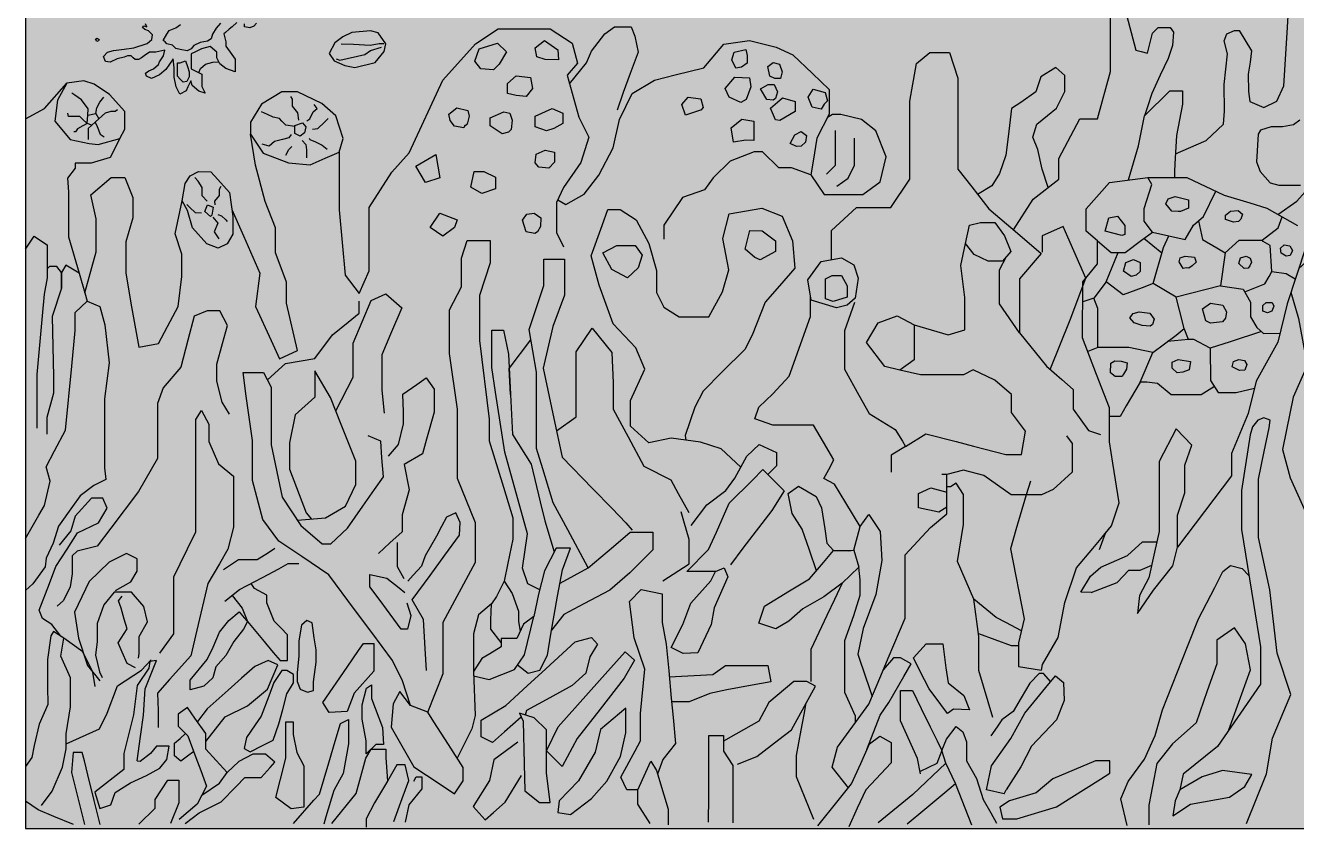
# Model space of a CAD drawing. Header units: millimetres. Extents: x 39 to 1913, y -1214 to 273.
# Drawn here: x 1341 to 1410, y 130.5 to 174.2 of the extents above; entities that cross this region are included whole.
import ezdxf

# ---------------------------------------------------------------- set-up
doc = ezdxf.new("R2010")
doc.units = ezdxf.units.MM

msp = doc.modelspace()

# ---------------------------------------------------------------- hatches: boundary and pattern name
at = {"transparency": 33554470}
h = msp.add_hatch(color=33, dxfattribs=at)
h.dxf.hatch_style = 1
h.paths.add_polyline_path([(1415.963, 196.321), (1340.963, 196.321), (1340.963, 130.539), (1415.963, 130.539)])

# ---------------------------------------------------------------- linework, layer by layer
at = {"color": 252}
for points in [[(1340.963, 196.321), (1340.963, 130.539)], [(1403.451, 167.189), (1404.567, 167.669), (1405.121, 167.907), (1406.055, 168.798), (1406.122, 169.5), (1406.094, 170.949), (1406.269, 172.617), (1406.092, 173.316), (1406.236, 173.711), (1406.652, 173.888), (1406.908, 173.888), (1407.586, 172.772), (1407.513, 172.162), (1407.397, 171.506), (1407.413, 170.568), (1407.486, 170.019), (1408.246, 169.702), (1408.957, 170.041), (1409.329, 170.879), (1409.518, 173.755), (1409.6, 174.993), (1409.869, 177.181), (1409.967, 177.98), (1410.594, 178.133)], [(1394.655, 163.056), (1395.722, 164.728), (1397.111, 165.803), (1397.111, 166.938), (1398.246, 169.089), (1399.205, 169.089), (1399.914, 171.657), (1399.914, 175.293)], [(1400.715, 175.011), (1401.293, 172.817), (1401.586, 172.746), (1401.937, 172.661), (1402.093, 173.308), (1402.197, 173.735), (1402.503, 174.055), (1403.165, 174.055), (1403.342, 173.786), (1403.288, 173.069), (1403.057, 172.369), (1402.626, 171.452), (1402.159, 170.46), (1401.925, 169.735), (1401.769, 169.25), (1403.148, 170.611), (1403.837, 170.611), (1403.837, 169.882), (1403.502, 168.188), (1403.423, 166.651), (1403.401, 166.218), (1403.401, 165.903)], [(1348.988, 172.346), (1348.585, 171.767), (1348.255, 171.478), (1347.804, 171.269), (1347.541, 171.411), (1347.492, 171.571), (1347.674, 171.685), (1347.914, 171.801), (1348.189, 172.033), (1348.249, 172.178), (1348.46, 172.516), (1348.534, 172.82), (1348.041, 172.706), (1347.703, 172.706), (1347.423, 172.516), (1347.272, 172.397), (1347.103, 172.31), (1346.921, 172.31), (1346.824, 172.403), (1346.715, 172.506), (1346.517, 172.506), (1346.333, 172.437), (1345.952, 172.339), (1345.57, 172.157), (1345.311, 172.205), (1345.213, 172.479), (1345.422, 172.711), (1345.744, 172.804), (1346.335, 172.878), (1346.854, 172.943), (1347.584, 173.173), (1347.823, 173.392), (1347.865, 173.649), (1347.648, 173.862), (1347.451, 173.944), (1347.316, 174.053), (1347.389, 174.144), (1347.568, 174.085), (1347.483, 174.246)], [(1351.571, 174.287), (1351.32, 174.012), (1351.134, 173.692), (1351.056, 173.436), (1350.86, 173.299), (1350.466, 173.237), (1350.114, 173.075), (1349.966, 172.895), (1349.742, 172.771), (1349.378, 172.852), (1349.131, 172.907), (1348.945, 173.094), (1348.638, 173.159), (1348.557, 173.264), (1348.441, 173.347)], [(1348.441, 173.347), (1348.643, 173.678), (1348.774, 173.892), (1349.144, 174.034), (1349.387, 174.214)], [(1352.458, 174.319), (1352.193, 174.088), (1352.039, 173.953), (1351.835, 173.775), (1351.748, 173.7), (1351.846, 173.271), (1351.846, 173.027), (1352.179, 172.585), (1352.367, 172.336), (1352.367, 171.979), (1352.367, 171.646), (1351.853, 171.816), (1351.526, 172.074), (1351.356, 172.408), (1351.356, 172.707), (1351.002, 173.013), (1350.533, 172.891), (1350.172, 172.714), (1349.962, 172.611), (1349.962, 172.414), (1349.962, 171.809), (1350.547, 171.517), (1350.547, 171.109), (1350.547, 170.843), (1350.724, 170.483), (1350.377, 170.585), (1350.03, 170.891), (1349.948, 171.149), (1349.795, 170.822), (1349.699, 170.604), (1349.351, 170.433), (1349.16, 170.822), (1349.044, 171.354), (1349.044, 171.853), (1348.988, 172.346)], [(1353.52, 174.285), (1353.382, 174.121), (1353.152, 174.033), (1352.867, 174.081), (1352.867, 174.244)], [(1370.521, 170.991), (1371.454, 172.132), (1371.714, 172.767), (1372.44, 173.707), (1372.973, 174.081), (1373.869, 174.081), (1374.073, 173.583), (1374.254, 172.699), (1373.824, 171.542), (1373.44, 170.513), (1373.121, 169.559)], [(1344.846, 173.294), (1344.773, 173.415), (1344.861, 173.469), (1344.972, 173.389), (1344.929, 173.325), (1344.846, 173.294)], [(1357.474, 172.639), (1357.733, 172.231), (1358.326, 171.986), (1358.855, 171.872), (1359.957, 172.146), (1360.46, 172.749), (1360.55, 173.158), (1360.136, 173.761), (1359.712, 173.875), (1358.705, 173.776), (1358.207, 173.541), (1357.768, 173.218), (1357.474, 172.639)], [(1358.011, 167.285), (1358.011, 165.752), (1358.011, 164.136), (1358.335, 160.597), (1359.1, 159.592), (1359.646, 160.837), (1359.646, 162.825), (1359.646, 164.267), (1360.87, 166.189), (1361.809, 167.238), (1363.647, 171.183), (1365.419, 173.161), (1366.655, 173.971), (1368.29, 173.971), (1369.471, 173.971), (1370.666, 173.188), (1370.968, 172.103), (1370.391, 171.458), (1371.023, 169.179), (1371.572, 168.094), (1371.133, 166.707), (1370.199, 165.362), (1369.816, 164.541), (1369.816, 162.915), (1370.202, 162.143)], [(1357.838, 172.35), (1358.047, 172.281), (1359.398, 172.575), (1359.717, 172.799), (1360.316, 172.983)], [(1358.127, 173.158), (1358.79, 173.138), (1359.687, 173.093), (1360.186, 173.178), (1360.435, 173.178)], [(1366.704, 172.048), (1366.392, 171.745), (1365.707, 171.807), (1365.379, 172.226), (1365.616, 172.895), (1366.604, 173.198), (1367.107, 172.724), (1366.704, 172.048)], [(1369.204, 172.313), (1368.752, 172.459), (1368.664, 172.944), (1369.163, 173.347), (1369.89, 172.832), (1369.931, 172.293), (1369.204, 172.313)], [(1369.883, 164.686), (1370.32, 164.435), (1371.329, 164.99), (1372.111, 166.022), (1372.905, 167.518), (1373.245, 169.049), (1373.937, 170.466), (1375.15, 171.191), (1376.273, 171.474), (1377.82, 171.865), (1378.904, 173.141), (1380.31, 173.333), (1381.758, 172.984), (1382.666, 172.567), (1383.72, 171.549), (1384.626, 170.676), (1384.626, 170.169), (1384.626, 169.333), (1383.956, 168.044), (1383.757, 166.79), (1383.638, 166.044), (1382.594, 166.427), (1381.903, 166.427), (1381.013, 167.299), (1380.559, 167.299), (1379.25, 166.79), (1378.324, 165.882), (1377.851, 165.228), (1376.67, 164.811), (1375.653, 163.303), (1375.653, 162.558)], [(1379.878, 171.889), (1379.564, 171.839), (1379.344, 172.288), (1379.465, 172.716), (1380.113, 172.858), (1380.187, 172.522), (1380.187, 172.11), (1379.878, 171.889)], [(1384.753, 161.443), (1384.753, 163.028), (1386.111, 164.269), (1386.626, 164.269), (1387.989, 164.269), (1389.019, 165.814), (1389.019, 167.692), (1389.019, 170.054), (1389.383, 172.083), (1390.11, 172.689), (1391.17, 172.689), (1391.625, 171.296), (1391.625, 170.326), (1391.625, 168.358), (1391.625, 167.449), (1391.625, 166.359), (1392.382, 165.39), (1393.307, 164.207), (1394.866, 162.876), (1396.153, 161.778), (1394.976, 160.398), (1394.976, 159.666), (1394.976, 158.636), (1394.976, 157.455), (1393.897, 159.03), (1393.897, 160.877), (1394.271, 161.611)], [(1349.528, 171.075), (1349.371, 171.245), (1349.229, 171.4), (1349.229, 171.805), (1349.229, 172.126), (1349.364, 172.126), (1349.658, 172.228), (1349.764, 171.925), (1349.865, 171.634), (1349.865, 171.361), (1349.733, 171.109), (1349.528, 171.075)], [(1350.379, 171.601), (1350.477, 171.825), (1350.751, 172.064), (1351.147, 172.173), (1351.474, 172.177)], [(1381.689, 171.269), (1381.403, 171.405), (1381.304, 171.932), (1381.589, 172.139), (1381.931, 172.06), (1382.088, 171.633), (1381.988, 171.276), (1381.689, 171.269)], [(1367.618, 170.356), (1367.148, 170.456), (1367.148, 171.012), (1367.634, 171.424), (1368.411, 171.324), (1368.519, 170.73), (1368.178, 170.303), (1367.618, 170.356)], [(1379.828, 169.965), (1379.208, 170.265), (1378.98, 170.728), (1379.507, 171.355), (1380.306, 171.305), (1380.384, 170.82), (1380.12, 170.136), (1379.828, 169.965)], [(1396.534, 165.356), (1396.202, 166.352), (1395.963, 167.427), (1395.708, 168.084), (1395.924, 168.795), (1396.504, 169.266), (1396.985, 169.657), (1397.439, 170.572), (1397.439, 171.438), (1396.945, 171.87), (1396.133, 171.376), (1395.862, 170.557), (1395.043, 169.977), (1394.548, 169.645), (1394.362, 168.115), (1394.241, 167.112), (1393.891, 166.113), (1393.466, 165.441), (1392.702, 164.981)], [(1340.963, 169.095), (1342.006, 169.647), (1343.207, 171.018)], [(1344.427, 167.741), (1344.908, 167.695), (1346.091, 168.013), (1346.358, 168.53), (1346.358, 169.482), (1345.533, 170.404), (1344.703, 170.962), (1344.145, 171.146), (1343.207, 171.018), (1342.705, 170.097), (1342.567, 168.965), (1343.387, 167.972), (1344.427, 167.741)], [(1381.596, 170.101), (1381.247, 170.143), (1380.905, 170.713), (1381.313, 170.959), (1381.646, 170.959), (1381.831, 170.557), (1381.717, 170.186), (1381.596, 170.101)], [(1384.366, 169.885), (1384.201, 169.62), (1383.706, 169.72), (1383.498, 170.259), (1383.763, 170.689), (1384.424, 170.51), (1384.546, 170.072), (1384.366, 169.885)], [(1344.35, 169.293), (1344.369, 169.636), (1344.017, 170.122), (1343.653, 170.363), (1343.482, 170.476)], [(1344.78, 169.38), (1344.847, 169.677), (1345.005, 169.999), (1345.231, 170.271)], [(1355.259, 166.702), (1356.439, 166.587), (1357.247, 166.946), (1358.011, 167.285), (1358.222, 168.023), (1357.824, 169.241), (1357.068, 169.92), (1355.747, 170.561), (1354.9, 170.561), (1353.797, 169.882), (1353.194, 168.908), (1353.194, 168.254), (1353.874, 167.228), (1355.259, 166.702)], [(1355.822, 169.008), (1355.761, 169.418), (1355.468, 169.767), (1355.468, 170.146), (1355.382, 170.303)], [(1377.69, 169.573), (1376.827, 169.281), (1376.63, 169.864), (1376.977, 170.265), (1377.669, 170.165), (1377.79, 169.709), (1377.668, 169.566)], [(1381.952, 168.989), (1381.71, 169.039), (1381.453, 169.666), (1381.831, 169.994), (1382.094, 170.222), (1382.779, 170.029), (1382.779, 169.488), (1381.952, 168.989)], [(1344.324, 168.842), (1344.073, 169.062), (1343.919, 169.221), (1343.31, 169.221), (1343.264, 169.395)], [(1344.324, 168.842), (1344.35, 169.293), (1344.78, 169.38), (1344.954, 169.088), (1344.565, 168.735), (1344.324, 168.842)], [(1344.954, 169.088), (1345.315, 169.416), (1345.625, 169.503), (1345.83, 169.503), (1345.968, 169.595)], [(1355.594, 168.675), (1355.104, 168.735), (1354.896, 168.958), (1354.762, 169.102), (1354.426, 169.175), (1354.107, 169.317), (1353.784, 169.46)], [(1356.247, 168.983), (1356.424, 169.079), (1356.596, 169.474), (1356.819, 169.645), (1356.656, 169.856)], [(1364.846, 168.734), (1364.781, 168.602), (1364.27, 168.685), (1364.036, 169.002), (1363.961, 169.339), (1364.41, 169.692), (1365.005, 169.536), (1365.07, 169.238), (1364.966, 168.802), (1364.818, 168.676)], [(1367.202, 168.366), (1366.866, 168.271), (1366.214, 168.702), (1366.218, 169.147), (1366.961, 169.466), (1367.285, 169.396), (1367.414, 169.022), (1367.352, 168.499), (1367.202, 168.366)], [(1369.678, 168.564), (1369.275, 168.432), (1368.657, 168.656), (1368.657, 169.229), (1369.579, 169.64), (1370.168, 169.386), (1370.168, 168.838), (1369.678, 168.564)], [(1383.638, 166.044), (1384.354, 164.972), (1385.238, 164.972), (1386.471, 164.972), (1387.409, 165.671), (1387.722, 167.014), (1387.17, 168.43), (1386.397, 169.056), (1385.275, 169.313), (1384.815, 169.313), (1384.536, 169.16)], [(1400.905, 165.768), (1401.433, 167.617), (1401.769, 169.25)], [(1409.005, 163.899), (1410.036, 164.607), (1410.499, 165.124), (1410.847, 165.632), (1412.067, 167.413), (1412.067, 168.881), (1412.269, 169.698), (1413.259, 169.861), (1414.548, 169.58), (1415.21, 168.736), (1415.129, 167.275), (1413.277, 165.242), (1413.023, 164.108), (1412.305, 162.756), (1411.788, 162.184), (1411.107, 161.83), (1410.148, 160.964)], [(1344.324, 168.842), (1344.088, 168.714), (1343.79, 168.552), (1343.684, 168.381), (1343.592, 168.381)], [(1344.565, 168.735), (1344.368, 168.556), (1344.368, 168.238), (1344.365, 167.966)], [(1344.759, 168.911), (1344.852, 168.673), (1345.016, 168.248), (1345.241, 168.11)], [(1355.893, 168.154), (1355.594, 168.285), (1355.594, 168.73), (1356.024, 168.877), (1356.207, 168.654), (1356.131, 168.326), (1355.893, 168.154)], [(1356.561, 168.528), (1356.859, 168.563), (1357.208, 168.902), (1357.408, 169.097)], [(1380.113, 167.928), (1379.429, 167.821), (1379.307, 168.604), (1379.885, 169.068), (1380.541, 168.954), (1380.541, 168.398), (1380.541, 167.906), (1380.113, 167.928)], [(1410.204, 169.023), (1409.86, 168.753), (1409.259, 168.657), (1408.646, 168.652), (1408.066, 168.466), (1407.942, 168.252), (1407.853, 166.753), (1408.052, 166.22), (1408.595, 165.614), (1409.074, 165.488), (1410.241, 165.488)], [(1346.091, 168.013), (1345.567, 166.995), (1344.532, 166.676), (1344.213, 166.676), (1343.661, 166.676), (1343.661, 166.4), (1343.258, 165.869), (1343.301, 165.126), (1343.301, 162.686), (1343.874, 160.712), (1343.152, 161.137), (1342.916, 160.735), (1342.916, 159.884), (1342.409, 158.357), (1342.495, 155.085), (1342.495, 154.191), (1342.122, 152.857), (1342.122, 151.963)], [(1352.184, 164.165), (1352.811, 162.731), (1353.698, 160.699), (1353.462, 158.892), (1354.308, 157.049), (1354.767, 156.048), (1355.748, 156.498), (1355.154, 159.066), (1355.154, 160.215), (1354.915, 160.844), (1354.548, 161.812), (1354.548, 163.164), (1353.982, 164.596), (1353.462, 166.569), (1353.194, 168.254)], [(1355.397, 168.235), (1355.271, 168.053), (1354.932, 167.962), (1354.504, 167.847), (1354.214, 167.608), (1353.834, 167.719)], [(1355.994, 167.916), (1356.196, 167.694), (1356.232, 167.395), (1356.232, 166.96)], [(1356.384, 168.037), (1356.414, 167.962), (1356.722, 167.835), (1357.082, 167.663), (1357.365, 167.446)], [(1382.851, 167.575), (1382.515, 167.749), (1382.762, 168.223), (1383.106, 168.398), (1383.396, 168.179), (1383.343, 167.816), (1383.115, 167.597), (1382.851, 167.575)], [(1384.483, 166.076), (1384.98, 166.572), (1384.98, 167.179), (1384.98, 167.786), (1384.98, 168.449)], [(1385.054, 165.432), (1385.661, 165.855), (1386.011, 166.572), (1386.011, 167.327), (1386.011, 168.044), (1386.011, 168.044)], [(1355.117, 167.112), (1355.267, 167.414), (1355.438, 167.579)], [(1363.476, 165.891), (1362.704, 165.622), (1362.184, 166.511), (1363.268, 167.146), (1363.476, 165.891)], [(1368.86, 166.455), (1368.665, 166.696), (1368.711, 167.169), (1369.196, 167.385), (1369.716, 167.269), (1369.716, 166.725), (1369.408, 166.405), (1368.86, 166.455)], [(1344.188, 159.629), (1344.806, 161.863), (1344.806, 163.663), (1344.524, 164.964), (1345.63, 165.897), (1346.368, 165.897), (1346.801, 164.813), (1346.801, 163.707), (1346.411, 162.405), (1346.411, 160.714), (1346.693, 159.066), (1346.91, 157.873), (1347.125, 156.691), (1348.202, 156.887), (1348.689, 157.808), (1349.266, 158.898), (1349.47, 160.519), (1349.47, 161.733), (1349.101, 162.839), (1349.475, 164.636)], [(1350.363, 166.229), (1351.044, 166.204), (1351.417, 165.789), (1352.052, 165.084), (1352.238, 163.79), (1352.238, 162.82), (1351.923, 162.306), (1351.442, 162.065), (1350.819, 162.289), (1350.048, 163.16), (1349.766, 164.106), (1349.475, 164.636), (1349.641, 165.582), (1349.923, 165.997), (1350.363, 166.229)], [(1350.843, 164.614), (1350.563, 164.898), (1350.563, 165.354), (1350.356, 165.701), (1350.16, 165.892)], [(1365.155, 165.371), (1365.339, 166.226), (1365.876, 166.226), (1366.497, 165.924), (1366.497, 165.287), (1365.759, 165.035), (1365.155, 165.371)], [(1399.317, 145.696), (1399.648, 146.584), (1399.979, 146.979), (1400.392, 148.227), (1400.046, 150.393), (1399.864, 151.539), (1399.864, 153.385), (1399.164, 155.206), (1398.403, 157.187), (1398.422, 160.226), (1399.211, 161.208), (1399.211, 162.458), (1398.595, 162.978), (1398.595, 164.19), (1399.865, 165.634), (1401.945, 165.903), (1404.062, 165.903), (1406.103, 164.941), (1407.489, 164.518), (1408.405, 164.238), (1410.08, 163.291)], [(1399.211, 162.458), (1399.963, 161.824), (1400.713, 161.824), (1401.606, 162.496), (1402.196, 162.94), (1401.749, 163.535), (1401.749, 164.222), (1402.162, 165.512), (1401.945, 165.903)], [(1351.273, 164.417), (1351.252, 164.619), (1351.516, 164.924), (1351.516, 165.261), (1351.599, 165.437)], [(1402.196, 162.94), (1403.968, 162.536), (1404.425, 163.309), (1404.981, 163.786), (1405.641, 165.159)], [(1350.532, 163.961), (1350.211, 163.972), (1349.875, 164.287), (1349.727, 164.426)], [(1351.02, 163.789), (1350.71, 164.052), (1350.86, 164.413), (1351.164, 164.287), (1351.087, 163.861), (1351.023, 163.786)], [(1403.605, 164.051), (1403.249, 164.073), (1402.918, 164.464), (1403.049, 164.747), (1403.432, 164.86), (1404.159, 164.687), (1404.159, 164.232), (1403.719, 164.053), (1403.605, 164.051)], [(1351.149, 163.737), (1351.412, 163.428), (1351.216, 162.948), (1351.48, 162.569)], [(1351.413, 163.894), (1351.625, 163.821), (1351.843, 163.604), (1351.931, 163.506)], [(1364.282, 163.19), (1363.644, 162.72), (1362.956, 163.19), (1363.476, 163.961), (1364.416, 163.609), (1364.282, 163.19)], [(1368.634, 162.856), (1368.171, 162.943), (1367.979, 163.577), (1368.211, 163.908), (1368.609, 163.955), (1368.972, 163.706), (1368.957, 163.24), (1368.788, 162.955), (1368.634, 162.856)], [(1379.836, 150.168), (1378.774, 151.168), (1377.638, 151.523), (1376.04, 151.736), (1374.834, 151.487), (1373.84, 152.392), (1373.84, 153.794), (1374.621, 155.497), (1374.124, 156.65), (1372.899, 157.945), (1372.136, 160.057), (1371.7, 161.638), (1372.291, 163.3), (1372.601, 164.171), (1373.273, 164.171), (1374.143, 163.601), (1374.835, 162.318), (1375.248, 160.846), (1375.248, 159.653), (1375.649, 158.85), (1376.486, 158.326), (1378.104, 158.326), (1378.829, 159.686), (1379.175, 160.891), (1378.862, 162.586), (1379.197, 163.924), (1380.982, 164.237), (1382.087, 163.802), (1382.644, 162.452), (1382.767, 160.969), (1381.93, 160.01), (1381.156, 159.122), (1380.458, 157.333), (1380.045, 156.552), (1378.826, 155.337), (1377.788, 154.301), (1377.342, 153.424), (1376.806, 151.887), (1376.839, 151.629)], [(1400.527, 162.741), (1399.625, 162.988), (1399.822, 163.707), (1400.296, 163.794), (1400.695, 163.291), (1400.695, 162.804), (1400.527, 162.741)], [(1404.703, 163.548), (1404.921, 162.536), (1405.695, 162.079), (1406.149, 161.812), (1406.906, 162.496), (1408.157, 162.496), (1409.03, 163.171), (1409.242, 163.764)], [(1406.881, 163.518), (1406.611, 163.476), (1406.162, 163.616), (1406.162, 163.854), (1406.441, 164.08), (1406.855, 164.102), (1407.093, 163.9), (1407.009, 163.642), (1406.881, 163.518)], [(1380.596, 161.556), (1380.077, 162.003), (1380.328, 163.021), (1380.989, 163.003), (1381.722, 162.467), (1381.722, 161.877), (1380.882, 161.431), (1380.596, 161.556)], [(1389.251, 157.894), (1391.1, 157.347), (1392.006, 157.63), (1392.006, 159.385), (1391.78, 161.12), (1392.044, 162.309), (1392.267, 163.314), (1392.856, 163.46), (1393.629, 163.46), (1394.158, 162.724), (1394.497, 161.875), (1394.045, 161.347), (1393.271, 161.347), (1392.516, 161.724), (1392.044, 162.309)], [(1396.642, 155.48), (1397.734, 158.165), (1398.585, 160.429), (1397.601, 162.667), (1397.35, 163.237), (1396.658, 162.933), (1396.21, 162.736), (1396.21, 161.844)], [(1340.963, 162.015), (1341.441, 162.719), (1341.783, 162.487), (1342.147, 162.239), (1342.147, 161.417), (1342.147, 160.457), (1341.975, 159.561), (1341.868, 158.388), (1341.578, 155.202), (1341.578, 152.285)], [(1362.821, 136.863), (1363.656, 138.962), (1363.656, 141.754), (1365.41, 145), (1365.41, 147.142), (1364.436, 149.544), (1364.436, 153.31), (1364, 156.342), (1364, 158.71), (1364.663, 159.958), (1364.663, 161.512), (1364.968, 162.479), (1366.217, 162.479), (1366.217, 161.257), (1365.631, 159.5), (1365.631, 157.055), (1366.166, 152.777), (1366.166, 151.605), (1366.93, 149.084), (1367.438, 147.408), (1367.438, 146.257), (1367.178, 144.961), (1366.98, 143.972), (1366.555, 143.14), (1366.283, 142.74), (1365.577, 142.155), (1365.304, 141.112), (1365.304, 139.589), (1365.304, 139.075), (1365.406, 136.673), (1365.212, 135.949), (1364.416, 134.37)], [(1402.708, 161.784), (1401.736, 162.594)], [(1406.149, 161.812), (1405.894, 160.015), (1403.492, 159.4), (1402.241, 160.134), (1402.797, 162.099), (1403.082, 162.738)], [(1407.21, 159.683), (1408.31, 160.133), (1408.532, 160.529), (1408.683, 160.799), (1408.599, 162.207), (1408.218, 162.433), (1408.157, 162.496)], [(1374.249, 161.002), (1373.677, 160.448), (1372.819, 160.895), (1372.336, 161.806), (1373.096, 162.208), (1374.088, 162.208), (1374.482, 161.681), (1374.249, 161.002)], [(1402.241, 160.134), (1401.646, 159.916), (1400.607, 159.535), (1399.681, 160.234), (1400.338, 161.824)], [(1410.524, 162.112), (1409.519, 159.042), (1409.017, 156.956), (1407.838, 154.831), (1407.394, 153.074), (1406.486, 150.911), (1406.486, 149.694), (1403.554, 145.82), (1403.554, 147.565), (1403.962, 148.766), (1403.962, 150.278), (1404.33, 151.364), (1403.496, 152.255), (1402.566, 150.472), (1402.566, 148.243), (1402.566, 146.673), (1402.313, 145.549), (1402, 144.151), (1401.499, 143.203), (1401.383, 142.215), (1402.255, 143.494), (1403.302, 144.812), (1403.554, 145.82)], [(1404.034, 160.988), (1403.861, 160.955), (1403.659, 161.313), (1403.712, 161.531), (1403.97, 161.628), (1404.487, 161.565), (1404.572, 161.299), (1404.363, 161.099), (1404.179, 160.971), (1404.034, 160.988)], [(1407.407, 160.977), (1407.182, 160.951), (1406.896, 161.226), (1406.989, 161.54), (1407.285, 161.632), (1407.514, 161.525), (1407.586, 161.308), (1407.484, 161.101), (1407.407, 160.977)], [(1409.688, 161.666), (1409.461, 161.623), (1409.185, 161.79), (1409.158, 162.054), (1409.348, 162.237), (1409.67, 162.192), (1409.806, 161.934), (1409.688, 161.666)], [(1342.916, 159.884), (1342.916, 160.735), (1342.669, 161.064), (1342.268, 161.064), (1342.147, 160.937)], [(1371.545, 144.702), (1370.44, 146.757), (1369.644, 148.237), (1369.073, 150.084), (1368.732, 151.184), (1368.732, 152.538), (1368.732, 153.696), (1368.732, 155.323), (1368.328, 157.639), (1369.128, 160.038), (1369.128, 161.471), (1370.259, 161.471), (1370.259, 160.975), (1370.259, 159.514), (1369.624, 157.804), (1369.1, 155.544), (1369.679, 152.814), (1370.127, 150.704), (1371.775, 149.009), (1372.834, 147.921), (1373.583, 147.15), (1373.934, 146.74)], [(1385.618, 158.96), (1385.023, 158.825), (1383.663, 159.241), (1383.472, 160.342), (1384.202, 161.342), (1385.304, 161.544), (1385.967, 161.151), (1386.214, 160.432), (1386.045, 159.353), (1385.618, 158.96)], [(1401.323, 160.598), (1401.046, 160.526), (1400.621, 160.821), (1400.757, 161.29), (1401.178, 161.441), (1401.527, 161.283), (1401.527, 160.793), (1401.323, 160.598)], [(1343.874, 160.712), (1344.188, 159.629), (1344.316, 159.189), (1345.006, 158.891), (1345.284, 157.905), (1345.52, 155.828), (1345.263, 153.88), (1345.263, 151.31), (1345.263, 150.132), (1345.333, 149.505), (1344.673, 149.169), (1343.946, 148.603), (1343.528, 148.024), (1342.762, 146.962), (1342.478, 146.032), (1342.087, 145.225), (1342.033, 144.753), (1341.374, 143.825), (1340.963, 143.461)], [(1384.854, 159.162), (1384.438, 159.309), (1384.438, 160.398), (1384.798, 160.578), (1385.304, 160.578), (1385.607, 160.016), (1385.607, 159.398), (1384.854, 159.162)], [(1408.683, 160.799), (1409.464, 160.689), (1409.961, 160.393)], [(1357.834, 153.218), (1358.766, 155.062), (1358.766, 156.894), (1359.744, 159.215), (1360.55, 159.581), (1361.406, 158.824), (1360.795, 157.383), (1360.324, 156.271), (1360.324, 154.353), (1360.453, 153.107)], [(1399.681, 160.234), (1399.016, 159.353), (1398.415, 159.143)], [(1405.894, 160.015), (1407.123, 159.841), (1407.522, 159.122), (1407.522, 158.329), (1407.879, 157.753), (1408.236, 157.436), (1409.135, 157.445)], [(1409.724, 159.667), (1410.134, 158.249), (1410.612, 155.691), (1409.847, 153.971), (1409.489, 152.202), (1409.27, 151.123), (1409.68, 149.597), (1410.517, 147.733), (1411.569, 146.515), (1411.999, 145.606), (1412.435, 144.687)], [(1340.963, 146.301), (1341.697, 147.567), (1341.994, 148.08), (1342.303, 149.411), (1342.087, 150.192), (1342.545, 151.053), (1342.545, 151.053), (1343.139, 152.17), (1343.476, 155.649), (1343.665, 157.597), (1343.665, 158.567), (1344.316, 159.189)], [(1354.109, 154.91), (1355.1, 155.795), (1356.689, 156.063), (1357.642, 157.358), (1358.497, 158.042), (1359.102, 158.526), (1359.102, 159.191)], [(1386.312, 146.941), (1385.534, 148.229), (1384.926, 149.236), (1384.35, 149.544), (1384.618, 150.046), (1384.891, 150.557), (1384.331, 151.518), (1383.791, 152.445), (1382.657, 152.445), (1381.567, 152.445), (1380.589, 152.796), (1380.816, 153.428), (1381.567, 154.15), (1382.469, 155.109), (1383.627, 158.347), (1383.62, 159.491)], [(1386.008, 159.118), (1385.458, 157.574), (1385.458, 156.8), (1385.458, 155.498), (1386.25, 154.084), (1386.809, 153.086), (1388.213, 152.216), (1388.609, 151.574), (1388.781, 151.297), (1387.995, 150.811), (1387.995, 149.895)], [(1399.235, 156.662), (1399.235, 157.959), (1399.235, 158.777), (1399.016, 159.353)], [(1402.222, 156.404), (1403.492, 157.337), (1403.929, 157.694), (1403.671, 158.686), (1403.492, 159.4)], [(1406.172, 158.254), (1405.999, 158.069), (1405.352, 157.994), (1405.096, 158.121), (1404.912, 158.772), (1405.354, 159.079), (1406.016, 158.958), (1406.214, 158.596), (1406.172, 158.254)], [(1408.459, 158.544), (1408.201, 158.647), (1408.191, 158.951), (1408.372, 159.119), (1408.704, 159.119), (1408.8, 158.905), (1408.683, 158.638), (1408.459, 158.544)], [(1352.046, 153.037), (1351.66, 153.696), (1351.359, 154.841), (1351.359, 155.757), (1351.674, 156.887), (1351.946, 157.865), (1351.531, 158.662), (1350.829, 158.662), (1350.128, 158.376), (1349.784, 157.059), (1349.404, 155.604), (1348.452, 154.483), (1348.137, 153.624), (1348.137, 151.749), (1348.137, 150.647), (1347.107, 148.844), (1345.597, 146.852), (1344.86, 145.881), (1343.772, 145.602), (1343.499, 145.344), (1343.499, 144.654), (1343.499, 144.367), (1343.398, 143.663), (1343.024, 142.93), (1342.68, 142.614)], [(1388.781, 151.297), (1389.891, 151.983), (1391.535, 151.556), (1392.48, 151.31), (1394.233, 150.854), (1395.083, 150.854), (1395.309, 152.122), (1394.535, 153.14), (1394.535, 154.121), (1393.629, 154.895), (1392.459, 155.461), (1391.931, 155.178), (1390.704, 155.178), (1389.591, 155.178), (1388.477, 155.442), (1387.654, 155.637), (1386.666, 156.932), (1387.288, 158.008), (1388.326, 158.385), (1389.251, 157.894), (1389.251, 156.932), (1389.251, 155.989), (1388.477, 155.442)], [(1402.083, 157.829), (1401.636, 157.87), (1401.211, 157.999), (1400.979, 158.274), (1401.147, 158.511), (1401.484, 158.596), (1402.058, 158.53), (1402.293, 158.201), (1402.209, 157.92), (1402.083, 157.829)], [(1368.906, 143.504), (1368.269, 143.829), (1367.972, 144.687), (1368.236, 146.553), (1367.016, 150.976), (1366.506, 154.245), (1366.296, 155.587), (1366.296, 156.939), (1366.296, 157.604), (1366.938, 157.604), (1367.204, 156.307), (1367.321, 154.112), (1367.436, 151.944), (1368.435, 150.338), (1368.934, 148.293), (1369.189, 147.247), (1369.697, 145.567)], [(1369.821, 152.146), (1370.893, 152.897), (1370.893, 154.744), (1370.893, 156.426), (1371.748, 157.722), (1372.824, 156.398), (1372.906, 154.744), (1372.906, 153.31), (1373.706, 151.821), (1374.568, 150.218), (1376.023, 149.478), (1376.437, 148.733), (1377.008, 147.706)], [(1405.338, 156.628), (1404.445, 157.093), (1404.162, 157.093), (1403.929, 157.694)], [(1408.133, 157.528), (1406.43, 156.979), (1405.338, 156.628), (1405.358, 154.876), (1405.775, 154.221), (1406.748, 154.221), (1407.745, 154.462)], [(1367.321, 154.112), (1367.245, 155.53), (1368.424, 157.088)], [(1394.976, 157.455), (1396.442, 155.655), (1397.275, 154.929), (1397.893, 154.39), (1397.893, 153.322), (1398.728, 152.156), (1399.371, 151.941)], [(1404.162, 157.093), (1403.017, 156.988)], [(1402.222, 156.404), (1400.911, 156.662), (1399.235, 156.662), (1398.686, 156.451)], [(1401.53, 154.787), (1402.222, 156.404)], [(1355.737, 147.286), (1357.276, 147.415), (1358.351, 148.05), (1358.913, 149.223), (1358.913, 150.493), (1358.449, 151.666), (1358.122, 152.492), (1357.547, 153.943), (1356.689, 155.404), (1356.689, 153.962), (1355.614, 153.01), (1355.32, 151.495), (1355.32, 150.053), (1356.225, 147.684), (1356.506, 147.351)], [(1400.549, 155.089), (1400.172, 155.085), (1399.925, 155.291), (1399.941, 155.811), (1400.152, 155.942), (1400.508, 155.93), (1400.821, 155.834), (1400.786, 155.487), (1400.628, 155.216), (1400.549, 155.089)], [(1403.85, 155.336), (1403.534, 155.292), (1403.269, 155.537), (1403.269, 155.862), (1403.598, 156.016), (1404.266, 155.899), (1404.188, 155.459), (1403.85, 155.336)], [(1407.21, 155.429), (1406.92, 155.418), (1406.529, 155.609), (1406.611, 155.901), (1406.886, 156.008), (1407.201, 155.956), (1407.336, 155.735), (1407.21, 155.429)], [(1361.877, 137.219), (1361.299, 137.99), (1360.938, 137.315), (1360.842, 136.039), (1361.42, 135.028), (1362.071, 133.889), (1363.443, 132.981), (1364.284, 132.424), (1364.75, 133.129), (1364.75, 133.848), (1363.949, 135.1), (1363.162, 136.331), (1362.821, 136.863), (1361.877, 137.219), (1361.444, 138.567), (1360.914, 139.675), (1359.782, 141.192), (1358.851, 142.439), (1357.445, 144.323), (1355.976, 145.31), (1354.739, 146.141), (1353.856, 147.333), (1353.302, 149.452), (1353.302, 151.619), (1352.965, 154.027), (1352.785, 155.312), (1353.904, 155.312), (1354.314, 154.509), (1354.314, 153.353), (1354.314, 152.703), (1354.314, 151.378), (1354.916, 148.537), (1355.927, 146.996), (1357.084, 146.008), (1357.566, 146.008), (1358.457, 146.851), (1359.3, 148.055), (1359.934, 148.96), (1360.413, 149.645), (1360.336, 150.668), (1360.268, 151.571), (1359.587, 151.876)], [(1360.699, 150.764), (1361.231, 151.393), (1361.497, 152.529), (1361.497, 153.181), (1361.473, 154.124), (1362.222, 154.655), (1362.731, 155.016), (1363.165, 154.404), (1363.165, 153.157), (1362.754, 151.683), (1362.531, 150.884), (1361.545, 150.305), (1361.811, 148.928), (1361.424, 147.574), (1361.424, 146.656), (1360.771, 146.052), (1360.15, 145.476)], [(1405.566, 154.548), (1404.845, 154.089), (1403.686, 154.089), (1403.207, 154.089), (1402.468, 154.707), (1401.889, 154.787), (1401.53, 154.787), (1400.772, 153.49), (1400.437, 152.918), (1399.864, 152.918)], [(1348.269, 140.072), (1349.031, 141.111), (1349.031, 142.174), (1349.031, 143.26), (1349.031, 144.207), (1349.378, 144.923), (1349.769, 145.731), (1350.219, 146.661), (1350.219, 147.256), (1350.219, 148.689), (1350.219, 150.144), (1350.219, 151.738), (1350.219, 152.754), (1350.533, 153.239), (1350.533, 153.239), (1350.926, 152.5), (1350.926, 151.553), (1351.458, 150.352), (1352.266, 149.682), (1352.266, 148.111), (1352.266, 146.91), (1351.966, 145.709), (1351.504, 144.923), (1350.876, 143.856), (1350.278, 141.316), (1349.949, 139.919), (1348.794, 138.627), (1348.141, 137.897), (1348.168, 136.958), (1348.168, 136.03)], [(1407.302, 130.811), (1408.394, 133.509), (1408.713, 135.449), (1409.713, 137.814), (1408.97, 140.072), (1408.585, 143.514), (1407.953, 146.356), (1407.953, 149.513), (1408.269, 151.019), (1408.537, 152.297), (1408.593, 152.722), (1408.258, 152.839), (1407.916, 152.724), (1407.638, 152.359), (1407.502, 151.919), (1407.034, 148.904), (1407.034, 146.789), (1407.69, 142.77), (1408.076, 140.404), (1408.076, 138.379), (1405.734, 134.994), (1403.859, 133.491), (1403.678, 132.645)], [(1377.128, 146.996), (1377.992, 148.125), (1379.011, 148.9), (1379.509, 149.564), (1380.163, 150.771), (1380.839, 151.402), (1381.769, 150.96), (1381.769, 150.24), (1381.3, 149.774)], [(1397.534, 151.876), (1397.839, 151.456), (1397.839, 149.889), (1396.807, 148.953), (1396.177, 148.666), (1394.514, 148.666), (1393.042, 149.717), (1391.934, 150.004), (1391.033, 149.769)], [(1378.449, 144.506), (1376.896, 144.506), (1378.079, 145.69), (1378.503, 146.643), (1379.201, 148.215), (1380.462, 149.467), (1381.038, 150.038), (1382.18, 148.889), (1381.521, 147.808), (1379.95, 145.761), (1379.266, 144.87)], [(1385.679, 132.755), (1384.794, 133.867), (1385.094, 134.954), (1386.068, 136.302), (1386.785, 137.295), (1387.436, 138.831), (1387.845, 139.795), (1388.768, 141.975), (1388.768, 144.506), (1388.768, 145.405), (1390.134, 146.885), (1391.033, 147.634), (1391.033, 149.001), (1391.033, 149.769), (1390.752, 149.769)], [(1393.527, 136.571), (1392.763, 139.124), (1392.763, 140.962), (1392.486, 142.995), (1391.608, 145.044), (1391.933, 147.061), (1391.933, 148.687), (1391.526, 149.305), (1391.225, 149.107), (1391.033, 149.107)], [(1395.565, 149.412), (1395.345, 148.666), (1394.781, 146.755), (1394.481, 145.738), (1395.232, 141.937), (1394.925, 140.633), (1394.925, 139.349), (1394.925, 139.349), (1396.172, 139.138), (1396.225, 139.455), (1397.073, 140.921), (1397.438, 142.819), (1398.071, 144.699), (1398.953, 145.753), (1399.405, 146.293), (1399.708, 146.655)], [(1383.946, 144.545), (1383.558, 145.658), (1383.158, 146.802), (1382.626, 147.649), (1382.404, 148.744), (1382.975, 149.14), (1383.919, 148.569), (1384.222, 147.964), (1384.397, 146.811), (1384.513, 146.04), (1384.877, 145.642)], [(1391.033, 147.99), (1390.591, 147.726), (1389.496, 147.952), (1389.496, 148.745), (1390.157, 149.046), (1391.033, 148.801)], [(1342.888, 140.988), (1342.888, 140.988), (1342.406, 141.623), (1341.889, 141.939), (1341.717, 142.399), (1342.263, 143.85), (1342.607, 144.764), (1343.226, 145.717), (1343.797, 146.598), (1344.936, 147.139), (1345.41, 147.944), (1345.165, 148.489), (1344.548, 148.489), (1343.671, 147.498), (1343.427, 146.708), (1342.794, 145.933)], [(1362.754, 139.116), (1362.681, 140.324), (1362.587, 141.898), (1361.98, 142.958), (1362.947, 144.288), (1363.744, 145.383), (1364.542, 146.479), (1364.591, 147.158), (1364.348, 147.681), (1363.847, 147.447), (1363.575, 146.938), (1363.294, 146.411), (1362.688, 145.357), (1362.49, 144.795), (1362.034, 144.293), (1361.748, 143.979)], [(1375.59, 143.996), (1377.02, 144.914), (1377.02, 146.237), (1376.737, 147.226), (1376.589, 147.743)], [(1385.981, 145.658), (1386.312, 146.941), (1386.78, 147.596), (1387.398, 146.679), (1387.492, 145.105), (1387.174, 143.251), (1386.48, 141.397), (1386.199, 140.011), (1386.63, 138.718), (1386.767, 138.308), (1386.964, 137.717)], [(1370.01, 143.876), (1371.545, 144.702), (1372.909, 145.866), (1373.819, 146.642), (1375.055, 146.642), (1375.055, 145.683), (1373.807, 144.436), (1372.71, 143.488), (1371.296, 142.74), (1370.208, 142.164), (1369.552, 141.314)], [(1351.729, 144.602), (1352.541, 145.148), (1353.556, 145.148), (1354.164, 145.538), (1354.52, 145.766)], [(1361.545, 144.094), (1361.182, 144.747), (1361.182, 145.641), (1361.182, 146.076)], [(1367.708, 139.438), (1368.274, 138.987), (1368.907, 139.149), (1369.332, 139.953), (1369.512, 141.091), (1369.881, 143.153), (1370.14, 144.599), (1370.572, 145.768), (1369.799, 145.768), (1369.173, 144.535), (1368.844, 143.268), (1368.578, 142.057)], [(1398.872, 143.355), (1398.308, 143.375), (1398.833, 144.25), (1399.397, 144.736), (1400.837, 145.378), (1401.655, 146.118), (1402.161, 146.118), (1402.44, 146.111)], [(1345.856, 143.461), (1346.685, 143.947), (1347.026, 144.525), (1347.026, 145.191), (1346.463, 145.487), (1345.514, 145.013), (1344.433, 143.962), (1343.632, 142.288), (1343.84, 140.881), (1344.329, 139.399), (1345.01, 138.555)], [(1385.666, 145.623), (1385.981, 145.658), (1386.249, 144.738), (1385.34, 143.864), (1384.338, 143.13), (1383.208, 142.466), (1382.439, 141.803), (1381.729, 141.383), (1380.808, 141.698), (1381.124, 142.622), (1382.486, 143.445), (1383.565, 144.097), (1384.327, 144.994), (1384.877, 145.642), (1385.824, 145.64)], [(1351.791, 142.885), (1352.603, 143.525), (1353.837, 144.18), (1354.725, 144.652), (1355.247, 144.93), (1355.82, 144.93)], [(1376.693, 140.051), (1376.056, 140.369), (1376.68, 141.616), (1377.11, 142.772), (1378.208, 144.001), (1378.449, 144.506), (1378.921, 144.703), (1379.127, 144.213), (1378.384, 142.52), (1378.23, 141.631), (1377.505, 140.084), (1376.693, 140.051)], [(1386.068, 136.302), (1386.068, 136.639), (1385.487, 137.932), (1385.487, 139.486), (1385.487, 140.76), (1385.975, 142.109), (1386.312, 143.214), (1386.312, 144.056), (1386.249, 144.738)], [(1398.872, 143.355), (1400.273, 143.9), (1400.915, 144.581), (1401.538, 144.581), (1402.157, 144.85)], [(1400.828, 130.705), (1400.485, 132.156), (1400.877, 133.098), (1401.76, 134.304), (1402.349, 135.589), (1402.751, 136.991), (1404.106, 140.42), (1404.707, 141.938), (1405.583, 143.634), (1406.032, 144.502), (1406.433, 144.819), (1407.075, 144.661), (1407.442, 144.291)], [(1352.197, 143.205), (1352.746, 142.508), (1353.022, 141.779), (1353.85, 140.799), (1354.432, 140.109), (1354.813, 139.658), (1355.195, 139.658), (1355.195, 139.658), (1355.195, 140.637), (1355.195, 141.058), (1354.836, 141.433), (1354.482, 141.802), (1354.086, 142.791), (1354.086, 143.212), (1353.415, 143.571), (1353.22, 143.852)], [(1361.691, 142.804), (1361.905, 142.102), (1361.722, 141.371), (1361.386, 141.371), (1360.578, 142.453), (1360.231, 142.918), (1359.667, 143.673), (1359.667, 144.344), (1360.593, 144.145), (1361.264, 143.612), (1361.583, 143.358)], [(1366.98, 143.972), (1367.402, 143.298), (1367.761, 142.351), (1367.761, 141.796), (1367.843, 141.249)], [(1385.34, 143.864), (1384.925, 142.989), (1384.509, 142.111), (1383.635, 140.268), (1383.635, 139.543), (1383.635, 138.527)], [(1347.111, 139.802), (1347.148, 140.043), (1347.148, 140.976), (1347.592, 141.762), (1347.398, 142.603), (1346.732, 143.38), (1345.789, 143.38), (1345.225, 142.696), (1344.864, 141.67), (1344.864, 140.69), (1344.762, 139.95), (1344.993, 139.044), (1345.141, 138.739)], [(1346.935, 139.266), (1346.482, 139.497), (1346.214, 140.126), (1345.998, 140.633), (1346.482, 141.392), (1346.334, 141.91), (1346.163, 142.508), (1346.02, 142.899), (1346.223, 143.158)], [(1374.244, 132.645), (1373.635, 132.645), (1373.322, 133.324), (1374.087, 134.767), (1374.374, 135.308), (1374.374, 136.785), (1374.609, 139.203), (1374.035, 140.907), (1373.791, 142.873), (1374.418, 143.516), (1375.566, 143.29), (1375.566, 141.725), (1375.775, 140.56), (1375.914, 139.098), (1376.055, 137.626), (1376.155, 136.573), (1376.29, 135.156), (1375.601, 134.298), (1375.314, 133.488)], [(1395.078, 141.285), (1394.227, 141.726), (1393.705, 141.997), (1392.486, 142.995)], [(1351.153, 138.724), (1350.656, 138.276), (1349.905, 138.081), (1349.905, 138.597), (1350.831, 139.717), (1351.162, 140.389), (1351.513, 141.208), (1352.01, 141.831), (1352.575, 142.308), (1352.855, 141.977), (1353.022, 141.779), (1352.819, 141.363), (1352.293, 140.691), (1351.854, 139.941), (1351.309, 139.318), (1351.153, 138.724)], [(1366.814, 140.636), (1366.259, 141.371), (1366.259, 141.877), (1366.283, 142.74)], [(1355.889, 138.11), (1356.295, 137.938), (1356.62, 138.042), (1356.62, 138.515), (1356.756, 139.572), (1356.756, 140.248), (1356.657, 140.899), (1356.534, 141.719), (1356.246, 141.84), (1355.963, 141.594), (1355.821, 140.727), (1355.821, 139.922), (1355.723, 138.994), (1355.723, 138.527), (1355.889, 138.11)], [(1365.314, 138.837), (1366.161, 138.644), (1367.533, 139.183), (1368.072, 139.967), (1368.578, 142.057), (1368.023, 141.632), (1367.663, 140.865), (1366.814, 140.865), (1366.814, 140.408), (1366.193, 140.032), (1365.759, 139.769), (1365.304, 139.075)], [(1341.828, 131.796), (1342.41, 132.562), (1342.978, 133.867), (1343.176, 134.874), (1343.176, 135.682), (1343.417, 137.143), (1343.417, 138.732), (1342.892, 139.895), (1343.049, 140.888), (1342.481, 141.242), (1342.337, 141.012), (1342.169, 139.725), (1342.169, 138.25), (1342.183, 137.271), (1341.701, 136.207), (1341.445, 135.044), (1341.304, 134.401), (1340.963, 133.909)], [(1367.907, 136.587), (1366.994, 135.787), (1366.34, 135.215), (1365.717, 135.529), (1365.717, 136.433), (1367.059, 137.225), (1368.222, 138.291), (1369.237, 139.221), (1370.839, 140.689), (1371.712, 140.908), (1372.052, 140.552), (1371.631, 139.858), (1371.421, 138.986), (1370.662, 138.307), (1369.45, 137.645), (1368.197, 136.96), (1368.116, 136.705)], [(1392.739, 141.135), (1394.52, 140.474), (1394.925, 140.474)], [(1406.357, 135.895), (1406.357, 135.895), (1407.531, 139.161), (1407.252, 140.57), (1406.663, 141.438), (1405.693, 140.779), (1405.693, 139.486), (1405.176, 138.014), (1404.57, 136.29), (1403.285, 135.133), (1402.433, 134.064), (1402.201, 132.841), (1402.003, 131.801), (1402.003, 130.75)], [(1344.744, 138.259), (1344.628, 139.029), (1344.084, 140.14), (1343.049, 140.888)], [(1358.44, 136.888), (1357.462, 136.841), (1357.115, 137.393), (1358.44, 139.302), (1359.065, 140.203), (1359.335, 140.59), (1359.892, 140.59), (1359.892, 139.855), (1359.892, 139.082), (1358.819, 137.898), (1358.44, 136.888)], [(1392.257, 136.982), (1391.385, 137.03), (1391.062, 136.788), (1390.694, 137.279), (1390.062, 138.121), (1389.559, 139.113), (1389.207, 139.808), (1389.899, 140.566), (1390.609, 140.566), (1390.803, 140.566), (1390.981, 139.274), (1391.095, 138.447), (1391.95, 137.773), (1392.257, 136.982)], [(1343.176, 135.135), (1344.984, 135.947), (1345.404, 136.805), (1345.97, 138.293), (1347.267, 139.142), (1347.796, 139.708)], [(1347.029, 134.225), (1347.216, 135.532), (1347.382, 136.69), (1347.473, 138.125), (1348.081, 139.666), (1347.714, 139.621), (1347.666, 139.245), (1347.043, 138.31), (1346.905, 137.302), (1346.826, 136.723), (1346.301, 134.619), (1346.301, 133.752), (1344.73, 132.512), (1345.012, 131.637), (1345.599, 131.826), (1345.836, 132.506), (1346.677, 133.019), (1347.547, 133.428), (1348.261, 133.825), (1348.641, 134.291), (1348.779, 135.011), (1348.076, 135.011), (1347.765, 134.608), (1347.195, 134.176), (1347.026, 134.2)], [(1350.762, 135.276), (1351.82, 136.609), (1353.031, 137.201), (1354.118, 138.115), (1354.686, 139.424), (1354.147, 139.658), (1353.426, 139.35), (1352.709, 138.708), (1351.978, 138.052), (1350.841, 137.034), (1350.306, 136.356)], [(1370.128, 133.903), (1369.272, 134.754), (1369.914, 136.065), (1372.611, 139.081), (1373.551, 140.132), (1374.054, 139.683), (1373.492, 138.707), (1372.184, 137.026), (1370.946, 135.435), (1370.128, 133.903)], [(1386.689, 134.824), (1387.412, 136.7), (1387.882, 137.38), (1388.692, 138.806), (1389.081, 139.489), (1388.502, 139.818), (1388.125, 139.818), (1387.572, 139.152)], [(1352.844, 134.895), (1353.179, 134.708), (1353.839, 135.043), (1354.424, 135.34), (1354.735, 136.225), (1354.942, 137.003), (1355.169, 137.858), (1355.523, 138.46), (1355.523, 138.903), (1355.158, 139.12), (1354.902, 139.12), (1354.459, 138.47), (1354.183, 137.731), (1353.779, 136.638), (1353.454, 136.176), (1352.972, 135.488), (1352.844, 134.895)], [(1375.945, 138.776), (1375.945, 138.776), (1378.319, 138.914), (1379.008, 139.395), (1380.681, 139.395), (1381.294, 139.395), (1381.458, 138.51), (1380.451, 138.323), (1379.065, 138.066), (1378.144, 137.875), (1377.028, 137.427), (1376.073, 137.427)], [(1394.147, 132.427), (1393.174, 132.634), (1393.453, 133.942), (1394.498, 135.424), (1395.263, 136.812), (1396.412, 138.199), (1396.932, 138.828), (1397.367, 138.468), (1397.401, 137.497), (1396.986, 136.445), (1395.63, 135.01), (1395.04, 133.894), (1394.258, 132.634)], [(1396.672, 138.513), (1396.288, 138.965), (1396.037, 138.965), (1395.534, 138.432), (1395.061, 137.638), (1394.622, 136.901), (1394.024, 136.441), (1393.763, 136.068), (1393.413, 135.571)], [(1360.413, 135.105), (1360.003, 135.105), (1359.482, 134.601), (1359.482, 135.295), (1359.261, 136.478), (1359.261, 137.251), (1359.498, 138.166), (1359.766, 138.34), (1359.766, 137.598), (1360.366, 136.036), (1360.413, 135.105)], [(1379.645, 134.042), (1380.701, 134.449), (1381.906, 135.376), (1382.59, 135.902), (1383.889, 138.266), (1383.414, 138.527), (1382.721, 138.527), (1381.35, 137.377), (1380.812, 136.376), (1379.57, 135.672), (1378.885, 135.283)], [(1389.601, 133.511), (1389.426, 134.34), (1388.517, 136.381), (1388.517, 137.354), (1388.517, 138.039), (1389.155, 138.039), (1389.633, 137.067), (1390.124, 136.068), (1390.502, 135.301), (1390.76, 134.775), (1390.478, 134.069), (1389.575, 133.635)], [(1349.634, 130.808), (1350.397, 131.399), (1351.604, 131.989), (1352.416, 132.826), (1352.886, 133.311), (1353.77, 133.311), (1354.262, 133.86), (1354.512, 134.138), (1354.011, 134.586), (1353.327, 134.586), (1352.564, 134.179), (1351.924, 133.589), (1351.33, 134.232), (1350.762, 134.847), (1350.762, 135.705), (1350.176, 136.542), (1349.772, 137.118), (1349.26, 136.759), (1349.26, 136.419), (1349.26, 136.099), (1349.782, 135.582), (1350.225, 134.401), (1350.493, 133.686), (1350.659, 133.244), (1350.81, 132.842), (1350.81, 132.842), (1350.299, 131.866), (1349.314, 131.03)], [(1368.012, 136.369), (1368.06, 134.059), (1368.091, 132.587), (1368.901, 131.959), (1369.482, 131.959), (1369.272, 133.558), (1369.272, 134.754), (1369.272, 135.9), (1368.61, 136.546), (1367.802, 136.805), (1368.012, 136.369)], [(1370.572, 131.306), (1371.721, 132.176), (1372.556, 133.115), (1373.287, 134.454), (1373.583, 135.741), (1373.583, 137.081), (1372.208, 135.915), (1371.912, 134.68), (1371.007, 133.132), (1369.963, 132.054), (1369.894, 131.41), (1370.572, 131.306)], [(1383.796, 131.04), (1382.851, 133.356), (1382.851, 134.505), (1383.111, 135.876), (1383.273, 136.733), (1383.392, 137.361)], [(1355.41, 131.618), (1354.573, 132.218), (1354.826, 133.228), (1355.112, 134.371), (1355.112, 135.263), (1355.112, 136.336), (1355.505, 136.336), (1355.505, 135.642), (1355.71, 134.679), (1356.089, 133.938), (1356.089, 132.928), (1356.089, 132.407), (1356.089, 131.697), (1355.41, 131.618)], [(1355.52, 130.814), (1356.641, 132.076), (1356.937, 132.409), (1357.446, 134.111), (1357.795, 135.277), (1358.084, 136.246), (1358.519, 136.462), (1358.519, 136.036), (1358.519, 135.137), (1358.219, 133.528), (1357.714, 132.612), (1357.288, 131.177), (1357.172, 130.784)], [(1392.392, 130.721), (1391.495, 132.99), (1390.973, 134.085), (1390.76, 134.775), (1391.009, 135.397), (1391.531, 136.078), (1391.892, 135.801), (1392.089, 135.249), (1392.089, 134.213), (1392.632, 133.256), (1392.998, 132.124), (1393.413, 131.391), (1393.727, 130.835)], [(1350.105, 134.721), (1349.765, 134.468), (1349.405, 134.2), (1349.06, 134.487), (1349.06, 134.941), (1349.06, 135.182), (1349.378, 135.433), (1349.653, 135.71)], [(1378.069, 130.892), (1378.088, 132.282), (1378.088, 133.819), (1378.088, 135.079), (1378.088, 135.598), (1378.885, 135.598), (1378.885, 134.746), (1379.404, 133.968), (1379.404, 132.411), (1379.404, 131.281), (1379.404, 130.855)], [(1384.026, 130.683), (1385.131, 132.069), (1385.848, 132.968), (1386.349, 134.073), (1386.834, 135.143), (1387.38, 135.553), (1387.998, 135.216), (1387.998, 134.111), (1386.63, 132.65), (1386.162, 131.638), (1385.697, 130.635)], [(1357.606, 130.809), (1358.937, 132.44), (1359.19, 133.374), (1359.46, 134.367), (1359.743, 134.853), (1360.553, 134.853), (1360.553, 134.403), (1360.632, 133.105), (1359.935, 131.933), (1359.476, 131.062), (1359.476, 130.619)], [(1367.724, 135.224), (1366.42, 134.275), (1366.178, 133.148), (1365.297, 131.733), (1365.944, 131.006), (1366.393, 131.405), (1367.034, 131.976), (1367.915, 133.413)], [(1345.029, 130.761), (1344.703, 132.064), (1344.357, 133.45), (1344.165, 134.216), (1344.053, 134.665), (1343.563, 134.665), (1343.47, 133.577), (1343.842, 132.064), (1344.164, 130.755)], [(1360.98, 130.92), (1361.44, 132.171), (1361.797, 133.143), (1361.598, 133.992), (1361.139, 133.992), (1360.632, 133.105)], [(1374.905, 130.819), (1374.244, 131.863), (1374.244, 132.645), (1374.679, 133.602), (1374.951, 134.201), (1375.253, 133.689), (1375.653, 132.367), (1375.887, 131.595), (1375.887, 130.749)], [(1388.868, 130.801), (1389.825, 131.598), (1390.91, 132.502), (1391.495, 132.99), (1390.973, 134.085), (1389.187, 132.395), (1387.304, 130.849)], [(1393.901, 131.702), (1394.06, 131.076), (1394.835, 131.076), (1396.981, 131.712), (1397.816, 132.238), (1399.37, 133.218), (1399.882, 133.542), (1399.882, 134.215), (1399.107, 134.215), (1396.782, 133.241), (1395.888, 132.486), (1394.438, 132.039), (1393.901, 131.702)], [(1350.554, 132.354), (1351.505, 132.998), (1351.924, 133.589)], [(1362.073, 133.121), (1362.2, 133.342), (1362.501, 133.342), (1362.501, 132.693), (1361.788, 131.822), (1361.598, 130.888)], [(1403.299, 131.235), (1404.27, 131.856), (1406.393, 132.251), (1407.226, 132.827), (1407.606, 133.478), (1405.998, 133.691), (1404.906, 133.342), (1403.678, 132.645), (1403.436, 132.038), (1403.299, 131.235)], [(1347.123, 130.784), (1348.01, 131.645), (1348.01, 132.112), (1348.699, 133.171), (1348.994, 133.171), (1349.29, 133.171), (1349.29, 132.531), (1349.29, 131.94), (1348.847, 130.808)], [(1394.147, 132.427), (1394.258, 132.634)], [(1343.574, 130.76), (1342.509, 131.2), (1341.656, 131.553), (1340.963, 132.023)], [(1340.963, 130.539), (1415.963, 130.539)]]:
    msp.add_lwpolyline(points, dxfattribs=at)

doc.saveas('drawing.dxf')
